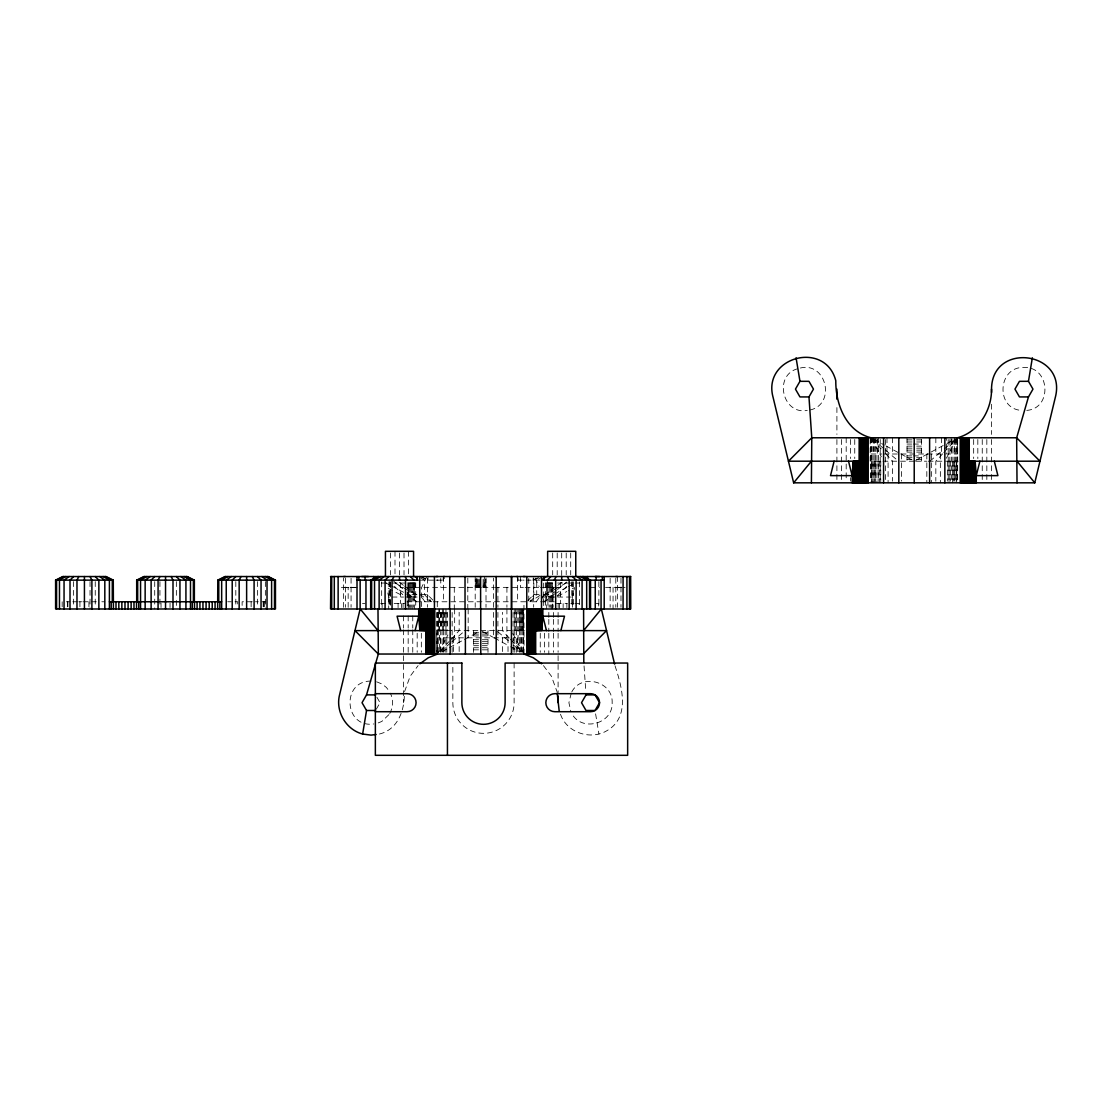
<?xml version="1.0" encoding="UTF-8"?>
<svg xmlns="http://www.w3.org/2000/svg" width="1112" height="1112" viewBox="0 0 1112 1112"><rect width="100%" height="100%" fill="white"/><g stroke="black" fill="none" stroke-linecap="round" stroke-linejoin="round"><path stroke-width="0.75" stroke-dasharray="5 3.75" d="M343.636 607.319L343.636 578.087M348.153 607.319L348.153 587.358M407.812 587.358L407.812 582.716M408.743 582.716L408.743 587.358L406.853 587.358M409.675 587.358L409.675 582.716M410.592 587.358L410.592 582.716M411.496 587.358L411.496 582.716M412.385 587.358L412.385 582.716M413.247 587.358L413.247 582.716M414.095 587.358L414.095 582.716M414.929 582.716L414.929 587.358L415.721 587.358M484.387 587.358L484.387 576.53M493.408 607.319L493.408 578.087M533.204 580.144L533.204 577.74M617.563 576.544L617.563 607.319M437.544 652.369L437.642 608.987M957.46 439.448L957.362 482.83M390.59 589.068L390.326 597.047L388.713 597.047L387.685 592.307M379.428 734.031C398.013 729.528 404.657 710.109 404.365 692.998M572.499 607.277L572.499 597.047L574.557 587.567L568.385 590.722M404.573 691.622L410.175 676.207L418.112 665.615M541.961 596.004L544.532 601.773L547.285 594.572L547.285 580.144M389.77 713.515C393.12 707.302 393.634 699.517 390.312 693.193M571.262 693.193L568.913 702.701L570.734 710.902M426.799 576.544L421.42 587.9L421.42 607.36M527.839 600.577L533.843 594.572L541.308 594.572L530.077 601.773L533.843 594.572L533.843 580.144L540.807 576.544M438.337 652.577L447.927 635.008M946.27 458.283L956.667 439.24M376.301 709.192L380.054 702.701L376.301 696.195M536.22 601.773L541.308 594.572M388.908 714.627L381.847 721.424L376.634 723.578M571.804 691.886C581.604 672.996 613.115 681.447 612.156 702.701C613.115 723.954 581.604 732.391 571.804 713.515M439.81 651.576L450.054 640.47M451.194 639.247L459.159 630.615L459.159 612.309M530.077 601.773L536.735 594.572L536.735 580.144L541.725 577.267M942.67 453.807L935.831 461.202L935.831 481.162M943.81 452.57L956.32 439.018M557.223 595.851L566.814 586.274M440.157 651.799L450.666 642.875M451.986 641.763L465.108 630.615M929.882 461.202L943.018 450.054M944.338 448.928L956.153 438.892M556.25 590.611L548.591 597.047L553.15 594.656M557.529 589.541L566.467 582.049M544.532 601.773L554.235 594.572L542.809 594.572M543.935 595.087L556.389 586.302M557.765 585.329L561.921 582.396M544.074 595.406L552.803 590.486M554.262 589.666L567.356 582.285M442.006 651.618L447.969 648.379M449.47 647.573L462.884 640.303M464.385 639.497L477.799 632.228M915.704 460.396L945.534 444.244M947.021 443.438L957.46 437.78L957.46 454.002L946.646 454.002L946.646 437.78M554.666 593.85L566.786 587.47M568.315 586.677L574.376 583.494M557.571 596.254L566.828 591.514M532.87 580.144L540.071 576.544M797.568 368.767C773.257 375.397 782.556 415.262 807.256 410.384M810.064 410.008C836.335 404.184 826.355 361.428 800.265 368.044M560.504 714.224C566.564 732.516 590.389 740.578 606.749 730.792C630.726 717.309 621.83 686.452 615.019 665.81M1026.765 410.384C1052.73 408.507 1049.978 366.265 1023.957 367.488C997.951 366.265 995.184 408.507 1021.163 410.384M371.033 681.072C341.092 680.85 344.206 728.416 373.84 723.954M437.169 580.144L437.947 580.144M523.265 580.144L524.044 580.144M435.946 580.144L437.502 580.144M343.636 587.358L345.359 587.358M907.003 439.893L915.009 439.893M916.622 439.893L921.417 439.893M907.003 441.978L915.009 441.978M916.622 441.978L921.417 441.978M907.003 444.063L911.812 444.063M913.411 444.063L921.417 444.063M907.003 446.12L915.009 446.12M916.622 446.12L921.417 446.12M907.003 448.15L915.009 448.15M916.622 448.15L921.417 448.15M907.003 450.138L915.009 450.138M916.622 450.138L921.417 450.138M907.003 452.097L915.009 452.097M916.622 452.097L921.417 452.097M870.96 454.002L881.774 454.002M883.581 454.002L945.353 454.002M907.003 455.892L911.812 455.892M913.411 455.892L921.417 455.892M907.003 457.713L915.009 457.713M916.622 457.713L921.417 457.713M907.003 459.492L915.009 459.492M916.622 459.492L921.417 459.492M914.217 461.202L870.154 461.202L870.154 437.78M915.649 461.202L926.755 461.202M928.117 461.202L958.266 461.202M475.199 579.269L481.371 579.269M482.928 579.269L486.013 579.269M419.891 580.144L444.564 580.144L444.564 577.74M539.793 580.144L516.649 580.144L516.649 577.74M475.199 580.506L481.371 580.506M482.928 580.506L486.013 580.506M475.199 581.645L481.371 581.645M482.928 581.645L486.013 581.645M475.199 582.702L481.371 582.702M482.928 582.702L486.013 582.702M381.485 583.035L390.493 583.035L390.493 608.987M392.133 583.035L417.528 583.035M557.612 583.035L579.727 583.035M475.199 583.661L481.371 583.661M482.928 583.661L486.013 583.661M475.199 584.523L481.371 584.523M482.928 584.523L486.013 584.523M475.199 585.287L481.371 585.287M482.928 585.287L486.013 585.287M475.199 585.954L481.371 585.954M482.928 585.954L486.013 585.954M475.199 586.51L481.371 586.51M482.928 586.51L486.013 586.51M475.199 586.983L481.371 586.983M482.928 586.983L486.013 586.983M355.117 587.372L340.633 587.358L357.16 587.358M400.626 587.358L403.489 587.358M481.371 587.358L407.326 587.358L407.326 607.319M482.928 587.358L493.408 587.358M494.506 587.358L523.391 587.358M525.086 587.358L538.681 587.358M540.39 587.358L553.401 587.358M556.292 587.358L560.587 587.358M622.067 587.358L615.839 587.358M590.542 587.358L599.549 587.358M605.553 587.358L625.083 587.358M416.917 594.572L406.978 594.572L416.68 601.773L413.928 594.572L413.928 580.144M421.42 594.572L427.355 594.572L434.57 601.773M392.008 597.047L403.545 597.047M405.185 597.047L417.07 597.047M541.169 597.047L556.028 597.047M557.668 597.047L572.499 597.047M66.373 601.773L70.014 601.773M72.794 601.773L77.534 601.773M78.841 601.773L81.635 601.773M82.927 601.773L90.406 601.773M91.337 601.773L99.732 601.773M101.831 601.773L104.82 601.773M227.738 601.773L231.338 601.773M234.993 601.773L237.773 601.773L237.62 607.541M252.229 601.773L242.124 601.773L242.124 607.541M255.482 601.773L258.262 601.773M261.918 601.773L265.518 601.773M406.978 601.773L526.643 601.773M554.235 601.773L528.77 601.773L528.77 576.544M362.498 603.58L365.028 603.58M380.665 603.58L390.798 603.58M394.121 603.58L404.921 603.58M556.292 603.58L567.384 603.58M570.831 603.58L573.556 603.58M574.918 603.58L579.102 603.58L579.102 607.638M596.185 603.58L598.715 603.58L598.715 607.638M477.91 630.615L436.738 630.615L436.738 652.369M480.787 630.615L524.836 630.615M473.573 632.325L488.001 632.325M473.573 634.09L488.001 634.09M473.573 635.925L488.001 635.925M448.344 637.815L437.53 637.815L437.53 654.037M449.651 637.815L509.338 637.815M524.044 637.815L513.23 637.815L513.23 652.41M473.573 639.72L488.001 639.72M473.573 641.68L488.001 641.68M473.573 643.667L488.001 643.667M473.573 645.697L488.001 645.697M473.573 647.754L488.001 647.754M473.573 649.839L488.001 649.839M376.634 681.809L381.847 683.963L386.337 687.397L389.77 691.886M421.128 576.544L428.342 580.144M388.199 588.359L403.642 596.254M420.392 576.544L427.355 580.144M385.322 582.688L389.867 585.079M391.382 585.885L412.622 597.047L404.963 590.611M873.949 439.393L884.387 445.05M885.875 445.856L899.302 453.126M900.789 453.932L911.228 459.59M482.274 631.421L492.713 637.079M494.214 637.885L509.129 645.961M510.616 646.767L519.568 651.618M395.302 583.105L402.586 587.205M404.031 588.026L417.139 595.406M420.739 577.99L424.478 580.144L424.478 594.572L431.136 601.773L427.355 594.572M431.136 601.773L419.891 594.572L424.992 601.773M399.291 582.396L403.447 585.329M404.824 586.302L417.278 595.087M392.188 579.908L403.684 589.541M872.281 438.892L884.096 448.928M885.402 450.054L895.911 458.978M497.773 631.727L508.281 640.651M513.535 645.113L521.417 651.799M394.385 586.274L402.794 594.656M543.462 665.615L551.399 676.207L557.001 691.622M872.1 439.018L881.204 448.873M885.764 453.807L892.588 461.202L892.588 481.162M509.24 638.01L502.415 630.615L502.415 612.309M510.38 639.247L521.764 651.576M871.766 439.24L881.357 456.81M512.84 633.534L523.238 652.577M535.094 577.962L539.125 586.483M595.601 713.862L598.937 734.031M584.05 665.949L585.802 691.483M870.96 437.78L871.071 482.83M524.044 654.037L523.933 601.773M991.529 404.226L991.529 434.417M991.529 439.518L991.529 481.107M986.831 439.518L986.831 481.107M982.243 439.518L982.243 481.107M977.823 439.518L977.823 458.575M973.667 439.518L973.667 458.575M957.654 439.518L957.654 482.83M956.723 437.78L956.723 454.002M956.806 461.202L956.806 481.162M956.667 439.518L956.667 482.83M956.167 461.202L956.167 482.83M955.542 439.518L955.43 482.83M954.569 437.78L954.569 454.002M954.596 461.202L954.596 481.162M954.277 439.518L954.277 482.83M953.665 461.202L953.665 481.162M952.914 439.518L952.914 482.83M952.636 461.202L952.636 482.83M951.427 439.518L951.524 482.83M951.135 437.78L951.135 454.002M950.329 461.202L950.329 481.162M949.856 439.518L949.856 482.83M949.036 461.202L949.036 482.83M948.202 439.518L948.202 481.107M947.66 461.202L947.66 481.162M941.433 437.78L941.433 454.002M940.349 454.002L940.349 482.83M935.831 437.78L935.831 454.002M931.328 454.002L931.328 482.83M926.824 454.002L926.824 482.83M921.417 439.448L921.417 461.202M907.003 437.78L907.003 461.202M901.596 454.002L901.596 481.135M892.588 437.78L892.588 454.002M888.085 454.002L888.085 482.83M886.987 437.78L886.987 454.002M885.555 439.518L885.555 481.107M880.76 461.202L880.76 482.83M880.217 439.518L880.217 481.107M879.383 461.202L879.383 482.83M878.563 437.78L878.563 481.107M878.105 461.202L878.105 482.83M877.298 439.407L877.298 454.002M876.993 437.78L876.895 482.83M875.783 461.202L875.783 482.83M875.519 437.78L875.519 481.107M874.769 461.202L874.769 482.83M874.143 437.78L874.143 481.107M873.851 437.78L873.851 454.002M873.837 461.202L873.837 482.83M872.892 437.78L873.003 482.83M872.253 461.202L872.253 482.83M871.697 437.78L871.766 481.107M871.613 461.202L871.613 482.83M870.765 437.78L870.765 481.107M854.753 439.518L854.753 458.575M850.597 439.518L850.597 458.575M850.597 477.632L850.597 481.107M846.19 437.78L846.19 481.107M841.589 439.518L841.589 481.107M836.905 407.576L836.905 434.417M836.905 439.518L836.905 481.107M620.982 578.254L620.982 607.277M615.798 578.254L615.798 607.277M613.059 587.358L613.059 608.987M610.14 578.254L610.14 607.277M598.868 581.659L598.868 607.277M579.547 581.84L579.547 607.291M573.431 581.84L573.431 607.291M572.207 581.84L572.207 607.291M571.929 581.673L571.929 607.277M570.706 552.998L570.706 574.862M566.884 603.58L566.884 607.638M566.203 552.998L566.203 574.862M563.131 603.58L563.131 607.638M561.699 552.998L561.699 576.544M560.587 582.716L560.587 603.58M559.586 603.58L559.586 608.987M558.154 603.58L558.154 607.638M558.099 612.448L558.099 617.646M558.099 619.384L558.099 631.505M558.099 633.242L558.099 652.299M558.099 655.719L558.099 692.623M557.195 552.998L557.195 574.862M553.401 612.448L553.401 617.646M553.401 619.384L553.401 631.505M553.401 633.242L553.401 652.299M553.067 587.358L553.067 607.319M552.692 552.998L552.692 574.862M552.692 608.987L552.692 583.035L543.685 583.035L543.685 607.249M552.455 582.716L552.455 587.358M552.164 587.358L552.164 608.987M551.524 582.716L551.524 587.358M551.191 587.358L551.191 608.987M550.607 582.716L550.607 587.358M550.162 587.358L550.162 607.319M549.703 582.716L549.703 587.358M549.064 587.358L549.064 607.319M548.828 582.716L548.828 587.358M548.814 612.448L548.814 617.646M548.814 619.384L548.814 631.505M548.814 633.242L548.814 654.037M547.952 582.716L547.91 607.319M547.104 582.716L547.104 587.358M546.715 587.358L546.715 608.987M546.284 582.716L546.284 587.358M545.478 582.716L545.478 608.987M544.407 633.242L544.407 652.299M540.251 633.242L540.251 652.299M533.663 578.254L533.663 607.277M523.391 608.987L523.391 630.615M523.307 637.815L523.307 654.037M523.238 612.448L523.238 652.299M522.737 608.987L522.737 630.615M522.112 612.448L522.112 652.299M522.001 608.987L522.001 630.615M521.167 608.987L521.167 630.615M521.139 637.815L521.139 654.037M520.861 612.448L520.861 652.299M520.43 576.53L520.43 587.358M520.235 608.987L520.235 630.615M519.485 612.448L519.485 652.299M519.221 608.987L519.221 630.615M518.025 577.74L518.025 580.144M518.109 608.987L518.011 652.299M517.705 637.815L517.705 652.41M517.636 576.53L517.636 601.773M516.899 608.987L516.899 630.615M516.427 612.448L516.427 652.299M515.607 608.987L515.607 630.615M514.773 612.448L514.773 652.299M514.23 608.987L514.23 630.615M514.119 663.044L514.119 702.701A30.636 30.636 0 0 1 483.484 733.336A30.636 30.636 0 0 1 452.848 702.701L452.848 663.044M513.049 612.448L513.049 652.299M508.017 637.815L508.017 654.037M506.919 587.358L506.919 607.319M506.919 608.987L506.919 637.815M502.415 637.815L502.415 654.037M497.912 587.358L497.912 607.319M497.912 612.378L497.912 637.815M493.408 612.378L493.408 637.815M488.001 630.615L488.001 652.369M486.013 577.948L486.013 607.319M476.812 578.087L476.812 587.358M475.199 576.53L475.199 607.319M473.573 630.615L473.573 652.369M468.166 608.987L468.166 637.815M467.804 578.087L467.804 608.987M459.159 637.815L459.159 654.037M454.655 608.987L454.655 637.815M454.294 587.358L454.294 608.987M453.571 637.815L453.571 654.037M452.139 612.448L452.139 652.299M447.344 612.309L447.344 630.615M446.802 612.448L446.802 652.299M445.968 608.987L445.968 630.615M445.147 612.448L445.147 652.299M444.675 612.309L444.675 630.615M443.869 637.815L443.869 654.037M443.577 576.53L443.577 601.773M443.563 612.448L443.563 652.299M443.479 608.987L443.479 630.615M443.174 577.74L443.174 580.144M442.354 608.987L442.354 630.615M442.089 612.448L442.089 652.299M441.339 612.309L441.339 630.615M440.769 578.087L440.769 587.358M440.713 612.448L440.713 652.299M440.408 612.309L440.408 630.615M440.435 637.815L440.435 654.037M439.574 608.987L439.462 652.299M438.837 608.987L438.837 630.615M438.337 612.448L438.267 654.037M438.184 612.309L438.184 630.615M437.35 612.448L437.35 652.299M437.28 601.773L437.28 608.987M436.488 612.448L436.488 652.299M428.009 576.544L428.009 580.144M427.536 578.254L427.536 607.277M421.323 633.242L421.323 652.299M417.181 633.242L417.181 652.299M415.721 582.716L415.721 608.987M414.498 587.358L414.498 608.987M413.303 587.358L413.303 607.319M412.76 615.909L412.76 628.044M412.76 629.781L412.76 652.299M412.149 587.358L412.149 608.987M411.051 587.358L411.051 607.319M410.022 587.358L410.022 608.987M409.049 587.358L409.049 607.319M408.521 551.316L408.521 574.862M408.521 583.035L408.521 608.987M408.146 587.358L408.146 608.987M408.173 615.909L408.173 628.044M408.173 629.781L408.173 652.299M404.017 552.998L404.017 574.862M403.475 615.909L403.475 628.044M403.475 629.781L403.475 652.299M403.475 655.719L403.475 702.701M403.058 603.58L403.058 607.638M401.627 603.58L401.627 607.638M400.626 582.716L400.626 603.58M399.514 552.998L399.514 574.862M398.082 603.58L398.082 607.638M394.996 551.316L394.996 574.862M390.507 581.673L390.507 607.277M390.493 552.998L390.493 574.862M389.283 581.673L389.283 607.277M389.005 581.84L389.005 607.291M388.713 597.047L388.713 608.987M382.111 603.58L382.111 607.638M381.666 581.84L381.666 607.291M351.072 578.254L351.072 607.277M345.401 578.254L345.401 607.277M265.351 581.59L265.351 608.987M264.698 601.773L264.698 608.987M263.697 601.773L263.697 608.987M263.183 601.773L263.183 608.987M257.442 581.59L257.442 607.541M251.131 601.773L251.131 607.541M235.814 581.59L235.814 607.541M176.349 581.59L176.349 598.715M176.349 600.424L176.349 607.277M170.039 603.218L170.039 607.541M161.031 603.218L161.031 607.541M159.933 581.59L159.933 607.277M154.721 581.59L154.721 608.987M95.243 581.59L95.243 607.541M90.03 581.59L90.03 608.987M88.946 601.773L88.946 607.541M79.925 601.773L79.925 607.541M73.628 581.59L73.628 607.541M67.888 601.773L67.888 607.541M67.373 601.773L67.373 607.541M62.161 601.773L62.161 608.987"/><path stroke-width="1.5" d="M480.606 608.987L480.606 576.544M526.782 576.544L526.782 654.037M541.516 608.987L541.516 576.544M544.227 580.144L544.227 576.544M583.591 608.987L583.814 662.543M811.412 482.83L811.774 437.78L808.966 396.928L813.47 389.117L808.966 381.319L799.959 381.319L795.455 389.117L799.959 396.928L808.966 396.928M870.96 437.78C846.01 431.387 835.543 404.212 835.793 380.721C825.312 339.938 761.817 356.952 773.132 397.512L793.648 482.83L1034.772 482.83L1055.288 397.512C1067.367 351.211 991.848 341.259 991.529 389.117C991.807 410.231 978.546 432.179 957.46 437.78M376.078 734.476L371.033 735.129L362.637 734.031L366.529 710.498L362.025 702.701L366.529 694.889L378.344 654.037L377.983 608.987M1017.021 482.83L1016.66 437.78L1028.461 396.928L1032.978 389.117L1028.461 381.319L1032.353 357.786M360.149 580.144L360.149 608.987L339.702 694.305C335.101 711.041 345.846 729.639 362.637 734.031M415.11 630.615L418.71 616.187L418.71 608.987M560.879 630.615L564.493 616.187L542.865 616.187L541.725 630.615L541.725 608.987M834.111 461.202L830.511 475.63L852.139 475.63L853.279 461.202L853.279 482.83M979.894 461.202L976.28 475.63L976.28 482.83M78.841 576.544L76.978 580.144L76.978 608.987M159.933 576.544L158.071 580.144L158.071 608.987M241.026 576.544L239.163 580.144L239.163 608.987M393.912 576.544L392.049 580.144L392.049 608.987M554.235 580.144L556.111 576.544M583.591 630.615L601.356 608.987L614.616 664.128M793.648 482.83L811.412 461.202M73.628 576.544L70.014 580.144L70.014 608.987M154.721 576.544L151.121 580.144L151.121 608.987M235.814 576.544L232.213 580.144L232.213 608.987M388.7 576.544L385.086 580.144L385.086 608.987M547.285 580.144L550.885 576.544M419.947 663.753L428.259 657.776L437.53 654.037M69.139 576.544L64.051 580.144L64.051 608.987M150.245 576.544L145.144 580.144L145.144 608.987M231.338 576.544L226.236 580.144L226.236 608.987M384.21 576.544L379.122 580.144L379.122 608.987M542.587 579.241L546.409 576.544M65.705 576.544L59.464 580.144L59.464 608.987M146.798 576.544L140.557 580.144L140.557 608.987M227.904 576.544L221.663 580.144L221.663 608.987M380.777 576.544L374.535 580.144L374.535 608.987M63.551 576.544L56.587 580.144L56.587 608.987M144.643 576.544L137.679 580.144L137.679 601.773M225.736 576.544L218.772 580.144L218.772 601.773M378.622 576.544L371.658 580.144L371.658 608.987M217.646 608.987L217.799 580.144L224.999 576.544L268.256 576.544L275.456 580.144L275.456 608.987L55.6 608.987L55.6 580.144L62.814 576.544L106.057 576.544L113.271 580.144L113.424 608.987M136.693 601.773L136.693 580.144L143.907 576.544L187.163 576.544L194.364 580.144L194.364 601.773M377.885 576.544L370.671 580.144L370.671 608.987M516.649 576.544L517.636 576.53M435.946 576.544L437.947 576.53M343.636 576.544L345.359 576.53M630.573 576.544L630.671 608.987L330.542 608.987L330.889 576.544M361.664 576.544L368.447 576.544M595.045 576.544L599.549 576.544M1028.461 381.319L1019.454 381.319L1014.95 389.117L1019.454 396.928L1028.461 396.928M860.841 461.202L788.45 461.202L811.774 437.78L1016.66 437.78L1039.97 461.202L967.579 461.202M330.542 576.544L630.671 576.544M55.6 580.144L113.271 580.144M136.693 580.144L194.364 580.144M217.799 580.144L275.456 580.144M357.008 580.144L418.126 580.144M542.809 580.144L604.205 580.144M109.407 601.773L221.663 601.773M426.285 630.615L355.02 630.615L378.344 654.037L583.23 654.037L606.554 630.615L535.567 630.615M375.356 693.679L407.075 693.679A9.007 9.007 0 0 1 416.083 702.701A9.007 9.007 0 0 1 407.075 711.708L375.356 711.708M366.529 694.889L375.55 694.889M366.529 710.498L375.55 710.498M615.839 576.53L617.563 576.544M523.265 576.53L525.267 576.544M443.577 576.53L444.564 576.544M524.044 654.037L533.315 657.776L541.627 663.753M185.607 577.142L192.306 580.144L186.427 576.544L193.377 580.144L193.377 601.773M583.327 576.544L590.542 580.144L590.542 608.987M582.591 576.544L589.555 580.144L589.555 608.987M267.519 576.544L274.483 580.144L274.483 608.987M105.32 576.544L112.284 580.144L112.284 601.773M580.436 576.544L586.677 580.144L586.677 608.987M265.351 576.544L271.606 580.144L271.606 608.987M184.258 576.544L190.5 580.144L190.5 608.987M103.166 576.544L109.407 580.144L109.407 608.987M576.989 576.544L582.09 580.144L582.09 608.987M414.804 576.544L417.347 578.351M261.918 576.544L267.019 580.144L267.019 608.987M180.825 576.544L185.926 580.144L185.926 608.987M99.732 576.544L104.82 580.144L104.82 608.987M572.513 576.544L576.113 580.144L576.113 608.987M410.328 576.544L413.928 580.144M257.442 576.544L261.042 580.144L261.042 608.987M176.349 576.544L179.949 580.144L179.949 608.987M95.243 576.544L98.857 580.144L98.857 608.987M1017.021 461.202L1034.772 482.83M360.232 608.987L377.983 630.615M567.301 576.544L569.163 580.144L569.163 608.987M405.102 576.544L406.978 580.144M252.229 576.544L254.092 580.144L254.092 608.987M171.123 576.544L172.999 580.144L172.999 608.987M90.03 576.544L91.893 580.144L91.893 608.987M994.309 461.202L997.909 475.63L976.28 475.63L975.154 461.202L975.154 482.83M848.539 461.202L852.139 475.63L852.139 482.83M546.465 630.615L542.865 616.187L542.865 608.987M400.695 630.615L397.081 616.187L418.71 616.187L419.849 630.615L419.697 576.544M796.067 357.786L799.959 381.319M557.209 692.998L559.197 711.096M991.529 389.117L991.529 392.48M974.112 461.202L974.112 482.83M973.153 461.202L973.153 482.83M972.305 461.202L972.305 482.83M971.554 461.202L971.554 482.83M970.901 461.202L970.901 482.83M970.345 461.202L970.345 482.83M969.9 461.202L969.9 482.83M969.539 461.202L969.539 482.83M969.289 461.202L969.289 482.83M969.08 437.78L969.066 482.83M968.802 437.78L968.802 482.83M968.705 437.78L968.705 461.202M968.469 437.78L968.469 482.83M968.26 437.78L968.26 461.202M967.996 437.78L967.996 482.83M967.398 437.78L967.398 482.83M966.675 437.78L966.675 482.83M965.841 437.78L965.841 482.83M964.896 437.78L964.896 482.83M963.84 437.78L963.84 482.83M962.714 437.78L962.714 482.83M961.491 437.78L961.491 482.83M960.212 437.78L960.212 482.83M944.852 437.78L944.852 482.83M929.618 437.78L929.618 482.83M914.217 437.78L914.217 482.83M898.816 437.78L898.816 482.83M883.581 437.78L883.581 482.83M868.222 437.78L868.222 482.83M866.929 437.78L866.929 482.83M865.72 437.78L865.72 482.83M864.58 437.78L864.58 482.83M863.537 437.78L863.537 482.83M862.592 437.78L862.592 482.83M861.758 437.78L861.758 482.83M861.035 437.78L861.035 482.83M860.438 437.78L860.438 482.83M859.965 437.78L859.965 482.83M859.715 437.78L859.715 461.202M859.618 437.78L859.409 482.83L859.354 437.78M859.131 461.202L859.131 482.83M858.881 461.202L858.881 482.83M858.533 461.202L858.533 482.83M858.075 461.202L858.075 482.83M857.519 461.202L857.519 482.83M856.865 461.202L856.865 482.83M856.115 461.202L856.115 482.83M855.267 461.202L855.267 482.83M854.322 461.202L854.322 482.83M836.905 389.117L836.905 399.194M630.323 576.544L630.323 608.987M629.503 576.544L629.503 608.987M626.918 576.544L626.918 608.987M623.081 576.544L623.081 608.987M604.205 576.53L604.205 608.987M602.343 576.53L602.343 580.144M601.064 580.144L601.064 608.987M596.143 576.53L596.143 580.144M595.254 580.144L595.254 608.987M589.972 580.144L589.972 608.987M587.595 576.53L587.595 578.949M575.752 576.544L575.752 551.316L547.646 551.316L547.646 576.544M561.699 576.544L561.699 580.144M558.099 695.987L558.099 702.701M555.68 580.144L555.68 608.987M540.682 608.987L540.682 630.615M539.737 608.987L539.737 630.615M538.889 608.987L538.889 630.615M538.138 608.987L538.138 630.615M537.485 608.987L537.485 630.615M536.929 608.987L536.929 630.615M536.47 608.987L536.47 630.615M536.123 608.987L536.123 630.615M535.859 608.987L535.859 630.615M535.581 608.987L535.567 654.037M535.372 608.987L535.372 654.037M535.039 608.987L535.039 654.037M534.566 608.987L534.566 654.037M533.968 608.987L533.968 654.037M533.246 608.987L533.246 654.037M532.412 608.987L532.412 654.037M531.466 608.987L531.466 654.037M530.424 608.987L530.424 654.037M529.284 608.987L529.284 654.037M528.075 608.987L528.075 654.037M511.631 576.53L511.631 608.987M511.423 576.53L511.423 654.037M496.188 576.53L496.188 654.037M480.787 608.987L480.787 654.037M465.386 608.987L465.386 654.037M465.024 576.53L465.024 608.987M450.151 608.987L450.151 654.037M449.79 576.53L449.582 608.987M447.441 663.044L447.441 755.312M434.792 608.987L434.792 654.037M434.431 576.544L434.431 608.987M433.499 608.987L433.499 654.037M432.29 608.987L432.29 654.037M431.15 608.987L431.15 654.037M430.108 608.987L430.108 654.037M429.162 608.987L429.162 654.037M428.328 608.987L428.328 654.037M427.606 608.987L427.606 654.037M427.008 608.987L427.008 654.037M426.535 608.987L426.535 654.037M426.202 608.987L426.285 654.037M425.993 608.987L426.021 654.037M425.924 608.987L425.924 654.037M425.715 608.987L425.715 630.615M425.451 608.987L425.451 630.615M425.104 608.987L425.104 630.615M424.645 608.987L424.645 630.615M424.089 608.987L424.089 630.615M423.436 608.987L423.436 630.615M422.685 608.987L422.685 630.615M421.837 608.987L421.837 630.615M420.892 608.987L420.892 630.615M416.986 576.544L416.986 580.144M413.567 576.544L413.567 551.316L385.447 551.316L385.447 576.544M405.519 580.144L405.519 608.987M399.514 576.544L399.514 580.144M373.618 576.53L373.618 580.144M365.959 580.144L365.959 608.987M365.07 576.53L365.07 580.144M358.87 576.53L358.87 580.144M357.008 576.53L357.008 608.987M338.131 576.544L338.131 608.987M334.295 576.544L334.295 608.987M331.71 576.544L331.71 608.987M246.628 576.544L246.628 608.987M219.856 601.773L219.856 608.987M215.075 601.773L215.075 608.987M212.225 601.773L212.225 608.987M209.209 601.773L209.209 608.987M206.081 601.773L206.081 608.987M202.954 601.773L202.954 608.987M199.924 601.773L199.924 608.987M197.088 601.773L197.088 608.987M194.517 601.773L194.517 608.987M192.306 601.773L192.306 608.987M165.535 576.544L165.535 608.987M138.764 601.773L138.764 608.987M136.54 601.773L136.54 608.987M133.982 601.773L133.982 608.987M131.133 601.773L131.133 608.987M128.102 601.773L128.102 608.987M124.989 601.773L124.989 608.987M121.861 601.773L121.861 608.987M118.831 601.773L118.831 608.987M115.995 601.773L115.995 608.987M111.2 601.773L111.2 608.987M84.429 576.544L84.429 608.987M586.024 694.889L581.52 702.701L586.024 710.498L595.045 710.498L599.549 702.701L595.045 694.889L586.024 694.889M461.869 663.044L375.356 663.044L375.356 755.312L627.654 755.312L627.654 663.044L505.112 663.044L505.112 702.701A21.628 21.628 0 0 1 483.484 724.315A21.628 21.628 0 0 1 461.869 702.701L461.869 663.044M590.542 693.679L554.86 693.679A9.007 9.007 0 0 0 545.839 702.701A9.007 9.007 0 0 0 554.86 711.708L590.542 711.708A9.007 9.007 0 0 0 599.549 702.701A9.007 9.007 0 0 0 590.542 693.679"/></g></svg>
